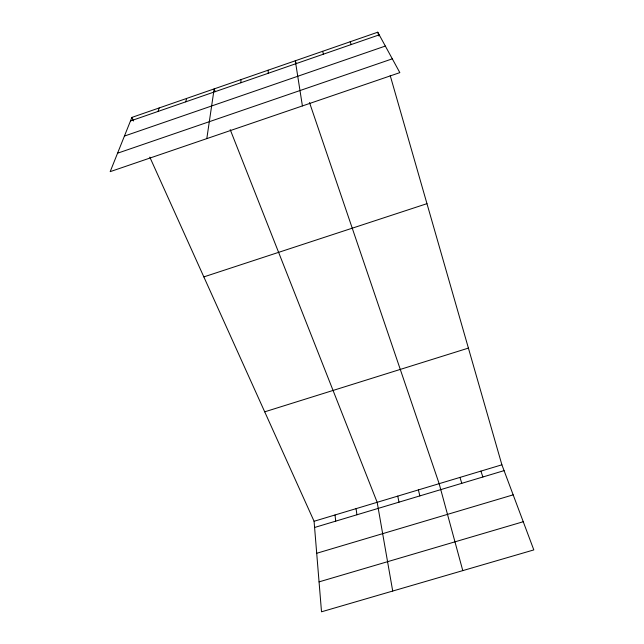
<?xml version="1.0" encoding="UTF-8"?>
<svg xmlns="http://www.w3.org/2000/svg" width="644" height="644" viewBox="0 0 644 644"><rect width="100%" height="100%" fill="white"/><g stroke="black" fill="none" stroke-linecap="round" stroke-linejoin="round"><path stroke-width="0.97" d="M240.888 82.746L241.057 79.574M206.804 138.613L214.154 88.904L215.249 91.681M185.778 101.833L186.583 98.46M158.046 111.436L159.165 107.959M131.891 117.409L110.18 171.65L399.835 72.627L377.77 32.2L131.891 117.409L133.525 121.024M130.458 120.983L379.219 34.856M124.421 136.069L385.337 46.062M117.562 153.208L392.309 58.837M203.842 276.896L426.964 203.665M264.708 411.83L468.405 348.098M314.079 521.27L501.893 464.807L533.82 549.912L321.509 611.8L314.079 521.27L149.81 157.128M314.594 527.476L504.075 470.635M316.711 553.276L513.163 494.85M319.054 581.87L523.25 521.729M350.135 41.779L351.254 44.541M230.214 129.637L377.167 502.304L392.711 591.039M480.891 471.126L482.887 476.987M296.272 63.627L295.306 60.778L302.406 105.93M309.498 102.525L439.152 483.668L462.786 570.616M459.985 477.413L461.788 483.322M377.77 32.2L378.857 35.975M390.208 75.557L501.893 464.807M322.644 51.303L323.433 54.168M418.407 489.907L419.84 495.904M397.751 496.121L398.998 502.159M356.052 508.655L356.929 514.773M335.025 514.975L335.717 521.141M268.105 70.204L268.258 73.271"/></g></svg>
